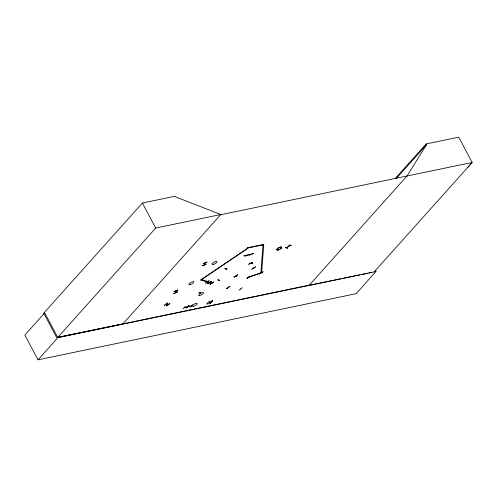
<?xml version="1.0" encoding="UTF-8"?>
<svg xmlns="http://www.w3.org/2000/svg" width="497" height="497" viewBox="0 0 497 497"><rect width="100%" height="100%" fill="white"/><g stroke="black" fill="none" stroke-linecap="round" stroke-linejoin="round"><path stroke-width="0.75" d="M248.717 264.211L252.7 262.441M173.776 293.646L177.746 291.751L173.77 293.553M175.876 291.006L175.714 292.683M176.075 290.931L175.696 292.547M204.18 264.976L204.932 263.062M245.344 255.464L244.946 255.545M202.248 265.789L206.199 264.211L202.236 265.771M240.747 288.875L240.629 288.981M248.543 277.301L248.208 277.376M233.988 276.568L236.814 276.407M407.024 176L426.532 144.67L426.146 143.944L458.706 137.172L472.15 162.457L467.938 167.203M287.763 247.904L285.601 247.605M285.558 247.593L287.769 247.928M287.626 248.065L285.421 247.705M235.46 276.419L235.851 276.189M251.134 263.317L250.724 263.54L251.091 263.342M168.104 304.692L166.315 304.121M209.169 282.644L207.305 282.085M209.274 282.551L207.448 281.992M209.852 282.712L211.647 283.278M211.505 283.228L211.859 283.16L210.038 282.6M206.062 281.395L207.988 281.967L206.075 281.377M198.843 292.603L200.701 293.162M226.75 268.939L225.035 268.2L226.899 268.802M204.373 264.864L205.124 262.956M286.732 247.711L289.956 245.363M290.068 245.356L286.769 247.773M253.675 268.15L253.781 268.231M260.975 272.747L261.267 272.729M250.991 254.209L245.145 255.613L251.401 254.203M374.229 271.847L472.15 162.457L220.581 214.766L220.805 214.511L175.186 196.719L174.938 196.259L142.378 203.031L44.457 312.414L57.869 337.643L38.02 359.828L24.85 335.059L44.705 312.88M122.653 324.156L220.854 214.499L155.685 228.055L57.764 337.438L309.339 285.129M183.033 308.792L185.275 306.376M188.73 305.661L186.611 308.053L188.891 305.643M210.312 303.394L212.561 300.791L210.312 303.394L206.609 304.102L208.889 301.555L212.592 300.847M395.221 178.491L426.146 143.944M396.034 178.734L426.532 144.67M309.103 285.384L407.254 175.739M375.272 270.163L375.981 271.499L356.132 293.677L38.02 359.828M190.357 307.134L192.612 304.754M166.116 304.214L167.924 304.791M207.025 281.656L207.379 281.414M199.788 292.888L200.179 292.634M225.986 268.504L226.321 268.281M218.313 280.389L218.686 280.14M244.493 256.011L244.884 255.756L244.586 255.967M252.451 263.261L249.749 263.267L252.457 263.205M233.994 276.593L236.864 276.4M226.023 268.479L226.402 268.305M225.762 268.92L225.582 269.132M218.27 280.339L218.655 280.153M237.728 274.748L234.329 277.152L237.597 274.711M229.943 286.334L226.545 288.732L229.813 286.291M250.128 276.096L246.86 278.568L250.246 276.133M239.076 290.149L242.356 287.688M288.925 245.176L291.323 245.369L288.956 245.114M187.593 306.922L184.238 307.631M188.046 306.643L191.364 305.953M191.314 306.04L188.034 306.724M200.894 280.091L247.792 248.239L200.527 279.979L207.174 281.973L207.858 281.507L201.577 279.625M164.383 305.326L167.899 302.94M164.314 305.332L167.831 302.946M166.383 305.935L169.918 303.568L166.29 305.885M211.088 281.432L207.473 283.793L210.989 281.377M211.623 281.426L208.038 283.818L211.548 281.408M213.555 282.01L210.026 284.414L213.648 282.06M225.085 268.237L227.017 269.045L224.961 268.597L226.818 269.107M207.143 281.656L207.442 281.445M245.972 255.887L243.921 255.377L245.785 256.03M199.912 292.888L200.148 292.64M219.587 280.407L217.723 279.83L219.599 280.351M255.564 266.914L251.774 269.194L255.514 266.883M259.322 273.953L263.143 271.716L259.391 273.996M184.344 307.531L187.692 306.823M248.73 264.249L252.712 262.478M207.056 262.136L203.105 263.714L206.988 262.18M57.869 337.643L375.981 271.499M122.889 323.901L56.701 337.587L43.643 313.029M310.619 285.073L326.504 281.787M328.014 281.476L340.874 278.817M342.383 278.506L355.243 275.841M356.753 275.531L359.778 274.903M361.294 274.592L367.345 273.344M368.855 273.027L371.88 272.406M188.885 305.537L186.76 307.898L188.885 305.543M142.378 203.031L155.685 228.055M262.975 244.99L260.869 272.785L261.646 272.437L263.752 244.648L262.975 244.99M249.419 255.129L253.402 253.414L249.419 255.129M173.969 291.727L177.957 289.968L173.962 291.795M247.873 277.314L247.649 277.724L260.608 273.021L247.873 277.314M247.835 247.674L247.425 248.133L263.36 244.816L263.77 244.362L247.835 247.674M209.063 280.786L205.485 283.197L209.069 280.805M209.84 302.238L209.548 302.567L209.84 302.238M277.935 250.003A2.783 0.913 -28 0 0 281.743 247.419A2.783 0.913 -28 0 0 278.072 248.183A2.783 0.913 -28 0 0 277.935 250.003A2.771 0.907 -28 0 0 281.737 247.425A2.771 0.907 -28 0 0 278.078 248.189A2.771 0.907 -28 0 0 277.941 250.003M199.775 295.473A2.765 0.907 -28 0 0 203.559 292.907A2.765 0.907 -28 0 0 199.912 293.665A2.765 0.907 -28 0 0 199.775 295.473M213.194 264.379A2.765 0.907 -28 0 0 216.984 261.807A2.765 0.907 -28 0 0 213.331 262.565A2.765 0.907 -28 0 0 213.194 264.379M190.09 284.595A2.765 0.907 -28 0 0 193.873 282.023A2.765 0.907 -28 0 0 190.227 282.781A2.765 0.907 -28 0 0 190.09 284.595M193.476 306.264A2.765 0.907 -28 0 0 197.259 303.692A2.765 0.907 -28 0 0 193.613 304.45A2.765 0.907 -28 0 0 193.476 306.264"/></g></svg>
